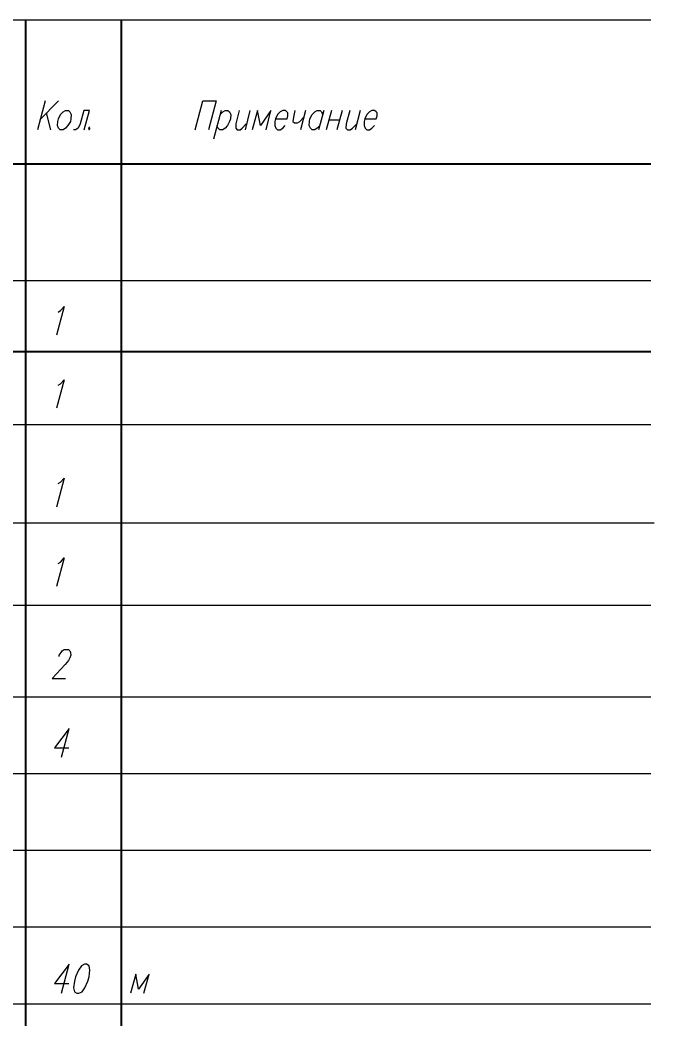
# Model space of a CAD drawing. Header units: millimetres. Extents: x 2185 to 4647, y 1259 to 2456.
# Drawn here: x 3346.2 to 3445.4, y 1818.3 to 1974.6 of the extents above; entities that cross this region are included whole.
import ezdxf

# ---------------------------------------------------------------- set-up
doc = ezdxf.new("R2010")
doc.units = ezdxf.units.MM
for name, color, linetype in [('PDF _0', 7, 'Continuous'), ('PDF _ТаБлица', 7, 'Continuous'), ('PDF _Текст.', 7, 'Continuous')]:
    doc.layers.add(name, color=color, linetype=linetype)

msp = doc.modelspace()

# ---------------------------------------------------------------- linework, layer by layer
at = {"layer": 'PDF _0', "lineweight": 25}
for points in [[(3167.15, 1974.62), (3444.85, 1974.62)], [(3167.15, 1933.91), (3444.85, 1933.91)], [(3167.15, 1911.37), (3444.85, 1911.37)], [(3167.66, 1896), (3445.36, 1896)], [(3167.15, 1883.11), (3444.85, 1883.11)], [(3167.15, 1868.82), (3444.85, 1868.82)], [(3167.15, 1856.82), (3444.85, 1856.82)], [(3167.15, 1844.82), (3444.85, 1844.82)], [(3167.15, 1832.82), (3444.85, 1832.82)], [(3167.15, 1820.82), (3444.85, 1820.82)]]:
    msp.add_lwpolyline(points, dxfattribs=at)
at = {"layer": 'PDF _ТаБлица', "lineweight": 40}
for points in [[(3347.12, 1664.79), (3347.12, 1974.62)], [(3362.1, 1664.79), (3362.1, 1974.62)], [(3167.15, 1952.14), (3444.85, 1952.14)], [(3167.15, 1922.8), (3444.85, 1922.8)]]:
    msp.add_lwpolyline(points, dxfattribs=at)
at = {"layer": 'PDF _Текст.', "lineweight": 25}
for points in [[(3350.17, 1961.98), (3348.96, 1957.47)], [(3352.26, 1961.98), (3349.34, 1959)], [(3373.6, 1957.47), (3374.81, 1961.98), (3376.9, 1961.98), (3375.69, 1957.47)], [(3351.06, 1957.47), (3350.36, 1960.08)], [(3356.26, 1957.47), (3357.09, 1960.46), (3356.2, 1960.46), (3355.63, 1958.36), (3355.31, 1957.73), (3354.93, 1957.47), (3354.61, 1957.47)], [(3377.66, 1960.46), (3376.46, 1956.01)], [(3377.54, 1959.82), (3377.92, 1960.27), (3378.3, 1960.46), (3378.74, 1960.46), (3379, 1960.27), (3379.19, 1959.82), (3379.12, 1959.19), (3379, 1958.74), (3378.68, 1958.11), (3378.3, 1957.73), (3377.92, 1957.47), (3377.47, 1957.47), (3377.22, 1957.73), (3377.03, 1958.11)], [(3380.52, 1960.46), (3379.95, 1958.36), (3379.95, 1957.73), (3380.2, 1957.47), (3380.65, 1957.47), (3380.97, 1957.73), (3381.6, 1958.36)], [(3382.17, 1960.46), (3381.41, 1957.47)], [(3384.71, 1957.47), (3385.47, 1960.46), (3383.82, 1958.11), (3383.38, 1960.46), (3382.55, 1957.47)], [(3386.17, 1959.19), (3388.01, 1959.19), (3388.08, 1959.63), (3388.08, 1960.08), (3387.95, 1960.27), (3387.76, 1960.46), (3387.32, 1960.46), (3386.93, 1960.27), (3386.49, 1959.82), (3386.17, 1959.19), (3386.05, 1958.74), (3386.05, 1958.11), (3386.24, 1957.73), (3386.49, 1957.47), (3386.93, 1957.47), (3387.32, 1957.73), (3387.7, 1958.11)], [(3389.22, 1960.46), (3388.97, 1959.44), (3388.9, 1958.74), (3389.16, 1958.55), (3389.6, 1958.55), (3389.98, 1958.74), (3390.62, 1959.44)], [(3390.87, 1960.46), (3390.11, 1957.47)], [(3393.09, 1958.11), (3392.71, 1957.73), (3392.33, 1957.47), (3391.89, 1957.47), (3391.63, 1957.73), (3391.57, 1957.92), (3391.44, 1958.11), (3391.51, 1958.74), (3391.57, 1959.19), (3391.89, 1959.82), (3392.33, 1960.27), (3392.71, 1960.46), (3393.16, 1960.46), (3393.35, 1960.27), (3393.54, 1959.82)], [(3393.73, 1960.46), (3392.9, 1957.47)], [(3394.94, 1960.46), (3394.11, 1957.47)], [(3394.55, 1959), (3396.21, 1959)], [(3396.59, 1960.46), (3395.76, 1957.47)], [(3397.79, 1960.46), (3397.22, 1958.36), (3397.16, 1957.73), (3397.41, 1957.47), (3397.86, 1957.47), (3398.24, 1957.73), (3398.87, 1958.36)], [(3399.44, 1960.46), (3398.62, 1957.47)], [(3400.14, 1959.19), (3401.92, 1959.19), (3402.05, 1959.63), (3402.05, 1960.08), (3401.92, 1960.27), (3401.67, 1960.46), (3401.22, 1960.46), (3400.9, 1960.27), (3400.46, 1959.82), (3400.14, 1959.19), (3400.02, 1958.74), (3400.02, 1958.11), (3400.21, 1957.73), (3400.46, 1957.47), (3400.9, 1957.47), (3401.22, 1957.73), (3401.67, 1958.11)], [(3357.15, 1957.92), (3356.96, 1957.73), (3357.02, 1957.47), (3357.22, 1957.73)], [(3352.2, 1928.96), (3352.58, 1929.21), (3353.15, 1929.85), (3351.94, 1925.34)], [(3352.2, 1917.53), (3352.58, 1917.72), (3353.15, 1918.36), (3351.94, 1913.91)], [(3352.2, 1902.16), (3352.58, 1902.35), (3353.15, 1902.99), (3351.94, 1898.48)], [(3352.2, 1889.65), (3352.58, 1889.84), (3353.15, 1890.54), (3351.94, 1886.03)], [(3352.33, 1875.11), (3352.33, 1875.3), (3352.64, 1875.75), (3352.83, 1876), (3353.15, 1876.19), (3353.79, 1876.19), (3354.04, 1876), (3354.1, 1875.75), (3354.17, 1875.3), (3354.04, 1874.92), (3353.79, 1874.48), (3353.28, 1873.84), (3351.25, 1871.68), (3353.34, 1871.68)], [(3352.71, 1859.36), (3353.91, 1863.87), (3351.63, 1860.82), (3353.85, 1860.82)], [(3352.71, 1822.47), (3353.91, 1826.98), (3351.63, 1823.99), (3353.85, 1823.99)], [(3365.6, 1822.47), (3366.42, 1825.45), (3364.77, 1823.1), (3364.33, 1825.45), (3363.5, 1822.47)]]:
    msp.add_lwpolyline(points, dxfattribs=at)
for points in [[(3353.34, 1960.46), (3353.79, 1960.46), (3354.04, 1960.27), (3354.23, 1959.82), (3354.17, 1959.19), (3354.1, 1958.74), (3353.72, 1958.11), (3353.34, 1957.73), (3352.96, 1957.47), (3352.52, 1957.47), (3352.26, 1957.73), (3352.07, 1958.11), (3352.14, 1958.74), (3352.26, 1959.19), (3352.58, 1959.82), (3352.96, 1960.27)], [(3356.33, 1826.98), (3355.82, 1826.72), (3355.37, 1826.09), (3354.93, 1825.01), (3354.74, 1824.37), (3354.61, 1823.29), (3354.74, 1822.66), (3355.12, 1822.47), (3355.44, 1822.47), (3355.95, 1822.66), (3356.39, 1823.29), (3356.83, 1824.37), (3357.02, 1825.01), (3357.15, 1826.09), (3357.02, 1826.72), (3356.64, 1826.98)]]:
    msp.add_lwpolyline(points, close=True, dxfattribs=at)

doc.saveas('drawing.dxf')
